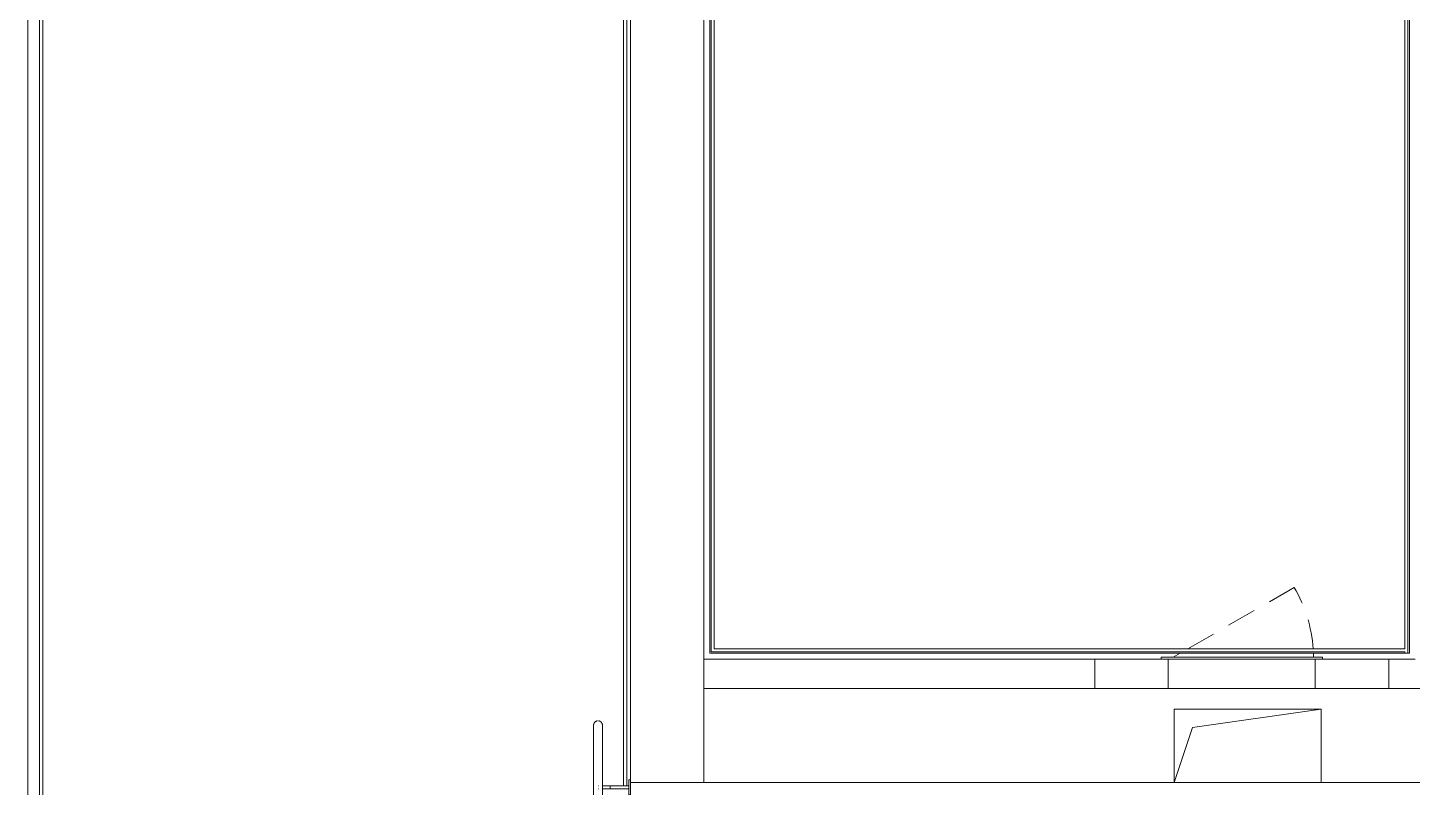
# Model space of a CAD drawing. Header units: millimetres. Extents: x 5993 to 95364, y 94667 to 143522.
# Drawn here: x 47273.4 to 47656.8, y 118906.1 to 119116.3 of the extents above; entities that cross this region are included whole.
import ezdxf

# ---------------------------------------------------------------- set-up
doc = ezdxf.new("R2010")
doc.units = ezdxf.units.MM
doc.linetypes.add('200_ШТРИХ_ш1п0_6_', pattern=[160, 100, -60])
for name, color, linetype, lineweight in [('0-2', 7, 'Continuous', 9), ('Обобщенные модели', 7, 'Continuous', 9), ('Общие ребра', 7, 'Continuous', 9), ('Ограждение', 7, 'Continuous', 9), ('Ограждение-1', 7, 'Continuous', 20), ('Окна', 7, 'Continuous', 9), ('Открывание в плане-2', 7, '200_ШТРИХ_ш1п0_6_', 9), ('Перемычка_Пунктирные линии-1', 7, '200_ШТРИХ_ш1п0_6_', 9), ('Стены', 7, 'Continuous', 9), ('Стены-1', 7, 'Continuous', 13)]:
    doc.layers.add(name, color=color, linetype=linetype, lineweight=lineweight)

# ---------------------------------------------------------------- blocks, each defined once
blk = doc.blocks.new('AR_Отверстие Ниша - Лючок-32401620-АИ2_01_План напольных покрытий и плинтусов 1го этажа _Часть 1_')
at = {"layer": 'Окна'}
for p, q in [((249.999999999992, 50.00000015199998), (-250.000000000008, 50.00000015199998)), ((-250.000000000008, 50.00000015199998), (-250.000000000008, -50.00000000000002)), ((249.999999999992, -50.00000000000002), (249.999999999992, 50.00000015199998)), ((-250.000000000008, -50.00000000000002), (249.999999999992, -50.00000000000002))]:
    blk.add_line(p, q, dxfattribs=at)
blk = doc.blocks.new('Л_Общий_Лючок - Лючок-V203-АИ2_01_План напольных покрытий и плинтусов 1го этажа _Часть 1_')
at = {"layer": 'Окна'}
for p, q in [((524.0000000000001, 6.00000000000021), (-23.9999999999984, 6.00000000000021)), ((-23.9999999999984, 6.00000000000021), (-23.9999999999984, 0)), ((-23.9999999999984, 0), (-7.651979050393721e-12, 0)), ((499.9999999999881, 0), (524.0000000000001, 0)), ((524.0000000000001, 6.00000000000021), (524.0000000000001, 0))]:
    blk.add_line(p, q, dxfattribs=at)
at = {"layer": 'Открывание в плане-2'}
for p, q in [((66.62177826491295, 35.00000000000222), (428.6203970468094, 243.9999999999997)), ((16.39230484541311, 6.00000000000129), (40.6410161513806, 20.00000000000292))]:
    blk.add_line(p, q, dxfattribs=at)
for start, end in [(4.130265715369334, 29.99999999999959), (0.7080455512058774, 2.360151837353874)]:
    blk.add_arc((6.000000000001394, 3.037103901704086e-12), 487.9999999999999, start, end, dxfattribs=at)
blk = doc.blocks.new('АР_Перемычка1 - АР_Перемычка 2-29726453-АИ2_01_План напольных покрытий и плинтусов 1го этажа _Часть 1_')
at = {"layer": 'Перемычка_Пунктирные линии-1'}
for p, q in [((-250, 50.00000000000646), (8.121503469737946e-13, 50.00000000000646)), ((-250, -49.9999999999935), (-250, 50.00000000000646)), ((500.0000000000194, 50.00000000000646), (750.0000000000033, 50.00000000000646)), ((750.0000000000033, 50.00000000000646), (750.0000000000033, -49.9999999999935)), ((-250, -49.9999999999935), (8.121503469737946e-13, -49.9999999999935)), ((500.0000000000194, -49.9999999999935), (750.0000000000033, -49.9999999999935))]:
    blk.add_line(p, q, dxfattribs=at)
blk = doc.blocks.new('AR_Отверстие прямоугольное _в плите_ - AR_Отверстие прямоугольное _в плите_-V230-АИ2_01_План напольных покрытий и плинтусов 1го этажа _Часть 1_')
at = {"layer": 'Обобщенные модели'}
for p, q in [((250.0000000752036, 125.0000000376069), (-250.0000000751963, 125.0000000376069)), ((-250.0000000751963, 125.0000000376069), (-250.0000000751963, -125.0000000375931)), ((-187.5000000563963, 62.5000000188069), (250.0000000752036, 125.0000000376069)), ((250.0000000752036, -125.0000000375931), (250.0000000752036, 125.0000000376069)), ((-250.0000000751963, -125.0000000375931), (-187.5000000563963, 62.5000000188069))]:
    blk.add_line(p, q, dxfattribs=at)
blk = doc.blocks.new('Ограждение 16 - Ограждение 2-31465072-АИ2_01_План напольных покрытий и плинтусов 1го этажа _Часть 1_')
at = {"layer": 'Ограждение'}
for p, q in [((68849.99025720185, 59226.14684446728), (68849.99025720185, 58915.99138669668)), ((68879.99025720183, 58915.99138669668), (68879.99025720183, 59226.14684446728)), ((68970.0000000002, 59070.07231844209), (68906.43845997249, 59070.07231844209)), ((68970.0000000002, 59070.07231844209), (68906.43845997249, 59070.07231844209)), ((68975.00000000019, 59089.89540481289), (68970.0000000002, 59089.89540481289)), ((68970.00000000013, 59089.89540481282), (68970.00000000013, 59089.04355047005)), ((68970.00000000013, 59089.04355047005), (68970.00000000013, 59089.89540481282)), ((68975.00000000019, 59089.89540481289), (68970.0000000002, 59089.89540481289)), ((68970.00000000013, 59089.89540481282), (68970.00000000013, 59089.04355047005)), ((68970.00000000013, 59039.89540481281), (68970.00000000013, 59089.89540481282)), ((68906.43845986297, 59060.07231844209), (68970.0000000002, 59060.07231844209)), ((68906.43845986298, 59060.07231844209), (68970.0000000002, 59060.07231844209)), ((68970.00000000013, 59040.74725915559), (68970.00000000013, 59039.89540481281)), ((68970.00000000013, 59039.89540481281), (68970.00000000013, 59040.74725915559)), ((68970.00000000013, 59040.74725915559), (68970.00000000013, 59039.89540481281)), ((68970.0000000002, 59039.89540481289), (68975.00000000019, 59039.89540481289)), ((68970.0000000002, 59039.89540481289), (68975.00000000019, 59039.89540481289)), ((68850.00501726192, 58895.94711682016), (68850.00501726192, 58764.32091254109)), ((68864.99025720177, 58915.99138669662), (68850.50136980743, 58915.99138669662)), ((68879.99025720176, 58915.99138669662), (68864.99025720177, 58915.99138669662)), ((68880.0050172619, 58764.32091254109), (68880.0050172619, 58895.94711682016)), ((69100.00000000042, 58831.04195936709), (69100.00000000042, 58826.0419593671)), ((69100.00000000042, 58831.04195936709), (69100.00000000042, 58826.0419593671)), ((69150.00000000042, 58826.0419593671), (69150.00000000042, 58831.04195936709)), ((69150.00000000042, 58826.0419593671), (69150.00000000042, 58831.04195936709)), ((70000.00000000023, 58831.04195936709), (70000.00000000023, 58826.0419593671)), ((70050.00000000025, 58826.0419593671), (70050.00000000025, 58831.04195936709)), ((69100.00000000035, 58826.04195936704), (69100.85185434313, 58826.04195936704)), ((69100.85185434313, 58826.04195936704), (69100.00000000035, 58826.04195936704)), ((69100.00000000035, 58826.04195936704), (69100.85185434313, 58826.04195936704)), ((69150.00000000036, 58826.04195936704), (69100.00000000035, 58826.04195936704)), ((69119.82308637122, 58826.0419593671), (69119.82308637122, 58761.09454141144)), ((69119.82308637122, 58826.0419593671), (69119.82308637122, 58761.09454141144)), ((69129.82308637122, 58761.09454130192), (69129.82308637122, 58826.0419593671)), ((69129.82308637122, 58761.09454130193), (69129.82308637122, 58826.0419593671)), ((69149.14814565759, 58826.04195936704), (69150.00000000036, 58826.04195936704)), ((69150.00000000036, 58826.04195936704), (69149.14814565759, 58826.04195936704)), ((69149.14814565759, 58826.04195936704), (69150.00000000036, 58826.04195936704)), ((70000.00000000015, 58826.04195936704), (70000.85185434292, 58826.04195936704)), ((70050.00000000016, 58826.04195936704), (70000.00000000015, 58826.04195936704)), ((70019.82308637102, 58826.0419593671), (70019.82308637102, 58761.09454141143)), ((70029.82308637102, 58761.09454130191), (70029.82308637102, 58826.0419593671)), ((70049.14814565738, 58826.04195936704), (70050.00000000016, 58826.04195936704)), ((69408.54101433407, 58736.04195936705), (68889.3957424744, 58736.04195936705)), ((70208.54101433404, 58736.04195936703), (69408.54101433407, 58736.04195936704)), ((68889.3957424744, 58706.04195936704), (69408.54101433407, 58706.04195936704)), ((69408.54101433407, 58706.04195936703), (70208.54101433404, 58706.04195936703))]:
    blk.add_line(p, q, dxfattribs=at)
at = {"layer": 'Ограждение', "flags": 128}
for points in [[(68849.99025720183, 59276.14684446726), (68850.00225560191, 59276.74668448006), (68850.0382316073, 59277.34556487681), (68850.098127664, 59277.94252757659), (68850.18184795119, 59278.53661756648), (68850.28925853422, 59279.12688442919), (68850.42018757903, 59279.71238386368), (68850.57442562717, 59280.29217919573), (68850.75172593059, 59280.8653428765), (68850.95180484666, 59281.43095796639), (68851.17434229178, 59281.98811960189), (68851.41898225353, 59282.53593644325), (68851.68533336013, 59283.07353210038), (68851.97296950666, 59283.60004653493), (68852.28143053662, 59284.11463743607), (68852.61022297817, 59284.61648156818), (68852.95882083355, 59285.1047760877), (68853.32666642056, 59285.57873982754), (68853.71317126471, 59286.03761454683), (68854.1177170407, 59286.48066614391), (68854.53965656161, 59286.90718583076), (68854.9783148142, 59287.31649126683), (68855.43299003884, 59287.70792765076), (68855.90295485218, 59288.0808687678), (68856.38745741075, 59288.43471799178), (68856.8857226138, 59288.76890923938), (68857.39695334333, 59289.08290787591), (68857.92033173921, 59289.37621157054), (68858.45502050768, 59289.64835109992), (68859.00016426072, 59289.89889109885), (68859.55489088468, 59290.12743075677), (68860.11831293523, 59290.333604459), (68860.68952905733, 59290.5170823716), (68861.26762542705, 59290.67757096903), (68861.85167721345, 59290.81481350379), (68862.44075005833, 59290.92859041709), (68863.03390157073, 59291.01871969014)], [(68849.99025720185, 59276.14684446727), (68849.99025720185, 59276.10684980033), (68849.99025720185, 59275.9869297824), (68849.99025720185, 59275.78727625997), (68849.99025720185, 59275.50820863606), (68849.99025720185, 59275.15017335935), (68849.99025720185, 59274.71374320988), (68849.99025720185, 59274.19961638281), (68849.99025720185, 59273.60861537141), (68849.99025720185, 59272.94168565117), (68849.99025720185, 59272.19989416742), (68849.99025720185, 59271.38442762827), (68849.99025720185, 59270.49659060625), (68849.99025720185, 59269.53780345116), (68849.99025720185, 59268.50960001794), (68849.99025720185, 59267.41362521276), (68849.99025720185, 59266.25163236149), (68849.99025720185, 59265.02548040482), (68849.99025720185, 59263.73713092432), (68849.99025720185, 59262.38864500431), (68849.99025720185, 59260.98217993462), (68849.99025720185, 59259.51998575934), (68849.99025720185, 59258.0044016772), (68849.99025720185, 59256.43785229945), (68849.99025720185, 59254.82284377089), (68849.99025720185, 59253.16195976068), (68849.99025720185, 59251.45785732892), (68849.99025720185, 59249.71326267596), (68849.99025720185, 59247.93096678112), (68849.99025720185, 59246.11382093758), (68849.99025720185, 59244.26473219111), (68849.99025720185, 59242.38665868922), (68849.99025720185, 59240.48260494888), (68849.99025720185, 59238.55561704989), (68849.99025720185, 59236.60877776185), (68849.99025720185, 59234.64520161229), (68849.99025720185, 59232.66802990418), (68849.99025720185, 59230.68042569048), (68849.99025720185, 59228.68556871395), (68849.99025720185, 59226.68665032019), (68849.99025720185, 59226.14684446728)], [(68849.99025720183, 59226.14684446728), (68849.99025720183, 59228.14631117661), (68849.99025720183, 59230.14257916573), (68849.99025720183, 59232.13245483172), (68849.99025720183, 59234.11275479798), (68849.99025720183, 59236.08031100703), (68849.99025720183, 59238.03197578862), (68849.99025720183, 59239.96462689547), (68849.99025720183, 59241.87517249808), (68849.99025720183, 59243.76055613103), (68849.99025720183, 59245.61776158271), (68849.99025720183, 59247.44381772057), (68849.99025720183, 59249.23580324434), (68849.99025720183, 59250.99085135946), (68849.99025720183, 59252.70615436331), (68849.99025720183, 59254.37896813702), (68849.99025720183, 59256.00661653539), (68849.99025720183, 59257.58649566819), (68849.99025720183, 59259.11607806585), (68849.99025720183, 59260.59291672279), (68849.99025720183, 59262.01464901225), (68849.99025720183, 59263.37900046581), (68849.99025720183, 59264.68378841221), (68849.99025720183, 59265.92692546909), (68849.99025720183, 59267.10642288232), (68849.99025720183, 59268.22039370766), (68849.99025720183, 59269.26705582943), (68849.99025720183, 59270.24473481151), (68849.99025720183, 59271.1518665761), (68849.99025720183, 59271.98699990586), (68849.99025720183, 59272.74879876563), (68849.99025720183, 59273.43604443974), (68849.99025720183, 59274.04763748173), (68849.99025720183, 59274.58259947318), (68849.99025720183, 59275.04007458904), (68849.99025720183, 59275.41933096668), (68849.99025720183, 59275.71976187685), (68849.99025720183, 59275.94088669414), (68849.99025720183, 59276.08235166604), (68849.99025720183, 59276.14393047876), (68849.99025720183, 59276.14684446726)], [(68866.78594031115, 59291.03897400507), (68867.38003030104, 59290.9552537179), (68867.97029716376, 59290.84784313488), (68868.55579659823, 59290.71691409004), (68869.1355919303, 59290.56267604193), (68869.70875561105, 59290.38537573851), (68870.27437070095, 59290.18529682243), (68870.83153233647, 59289.96275937731), (68871.3793491778, 59289.71811941557), (68871.91694483494, 59289.45176830896), (68872.44345926947, 59289.16413216243), (68872.95805017062, 59288.85567113247), (68873.45989430274, 59288.52687869091), (68873.94818882225, 59288.17828083553), (68874.4221525621, 59287.81043524853), (68874.8810272814, 59287.42393040438), (68875.32407887848, 59287.01938462838), (68875.75059856533, 59286.59744510747), (68876.15990400138, 59286.15878685489), (68876.5513403853, 59285.70411163025)], [(68876.92428150236, 59285.23414681692), (68877.27813072635, 59284.74964425835), (68877.61232197394, 59284.25137905528), (68877.92632061045, 59283.74014832575), (68878.2196243051, 59283.21676992986), (68878.49176383446, 59282.68208116142), (68878.74230383341, 59282.13693740836), (68878.97084349132, 59281.58221078441), (68879.17701719355, 59281.01878873385), (68879.36049510617, 59280.44757261175), (68879.5209837036, 59279.86947624204), (68879.65822623837, 59279.28542445564), (68879.77200315165, 59278.69635161076), (68879.86213242469, 59278.10320009835), (68879.92846986989, 59277.50691883422), (68879.97090936147, 59276.90846174127), (68879.98938300528, 59276.30878622314), (68879.9902572018, 59276.14684446726)], [(68879.99025720185, 59226.14684446728), (68879.99025720185, 59228.14631117661), (68879.99025720185, 59230.14257916573), (68879.99025720185, 59232.13245483172), (68879.99025720185, 59234.11275479798), (68879.99025720185, 59236.08031100703), (68879.99025720185, 59238.03197578862), (68879.99025720185, 59239.96462689547), (68879.99025720185, 59241.87517249808), (68879.99025720185, 59243.76055613103), (68879.99025720185, 59245.61776158271), (68879.99025720185, 59247.44381772057), (68879.99025720185, 59249.23580324435), (68879.99025720185, 59250.99085135946), (68879.99025720185, 59252.70615436332), (68879.99025720185, 59254.37896813703), (68879.99025720185, 59256.0066165354), (68879.99025720185, 59257.58649566821), (68879.99025720185, 59259.11607806585), (68879.99025720185, 59260.5929167228), (68879.99025720185, 59262.01464901226), (68879.99025720185, 59263.37900046581), (68879.99025720185, 59264.68378841222), (68879.99025720185, 59265.9269254691), (68879.99025720185, 59267.10642288233), (68879.99025720185, 59268.22039370767), (68879.99025720185, 59269.26705582943), (68879.99025720185, 59270.24473481152), (68879.99025720185, 59271.15186657611), (68879.99025720185, 59271.98699990586), (68879.99025720185, 59272.74879876564), (68879.99025720185, 59273.43604443975), (68879.99025720185, 59274.04763748174), (68879.99025720185, 59274.5825994732), (68879.99025720185, 59275.04007458905), (68879.99025720185, 59275.4193309667), (68879.99025720185, 59275.71976187687), (68879.99025720185, 59275.94088669416), (68879.99025720185, 59276.08235166605), (68879.99025720185, 59276.14393047878), (68879.99025720185, 59276.14684446727)], [(68879.9902572018, 59276.14684446726), (68879.9902572018, 59276.10684980031), (68879.9902572018, 59275.9869297824), (68879.9902572018, 59275.78727625995), (68879.9902572018, 59275.50820863605), (68879.9902572018, 59275.15017335932), (68879.9902572018, 59274.71374320987), (68879.9902572018, 59274.19961638279), (68879.9902572018, 59273.60861537139), (68879.9902572018, 59272.94168565116), (68879.9902572018, 59272.19989416741), (68879.9902572018, 59271.38442762825), (68879.9902572018, 59270.49659060624), (68879.9902572018, 59269.53780345114), (68879.9902572018, 59268.50960001794), (68879.9902572018, 59267.41362521276), (68879.9902572018, 59266.25163236147), (68879.9902572018, 59265.02548040481), (68879.9902572018, 59263.73713092432), (68879.9902572018, 59262.38864500431), (68879.9902572018, 59260.98217993462), (68879.9902572018, 59259.51998575933), (68879.9902572018, 59258.00440167719), (68879.9902572018, 59256.43785229944), (68879.9902572018, 59254.82284377088), (68879.9902572018, 59253.16195976068), (68879.9902572018, 59251.45785732891), (68879.9902572018, 59249.71326267596), (68879.9902572018, 59247.93096678111), (68879.9902572018, 59246.11382093758), (68879.9902572018, 59244.26473219111), (68879.9902572018, 59242.38665868921), (68879.9902572018, 59240.48260494888), (68879.9902572018, 59238.55561704988), (68879.9902572018, 59236.60877776184), (68879.9902572018, 59234.64520161229), (68879.9902572018, 59232.66802990417), (68879.9902572018, 59230.68042569048), (68879.9902572018, 59228.68556871395), (68879.9902572018, 59226.68665032019)], [(68865.45531617897, 59070.07231844209), (68865.50143230562, 59070.07231844209), (68865.61341511767, 59070.07231844209), (68865.79108546644, 59070.07231844209), (68866.03415911729, 59070.07231844209), (68866.34224720423, 59070.07231844209), (68866.7148568521, 59070.07231844209), (68867.15139196487, 59070.07231844209)], [(68880.66469218889, 59070.07231844209), (68881.96427498058, 59070.07231844209), (68883.30338742124, 59070.07231844209), (68884.6798872166, 59070.07231844209), (68886.09157226067, 59070.07231844209), (68887.53618415848, 59070.07231844209), (68889.01141183918, 59070.07231844209), (68890.51489525319, 59070.07231844209), (68892.04422914777, 59070.07231844209), (68893.5969669149, 59070.07231844209), (68895.17062450544, 59070.07231844209), (68896.76268440289, 59070.07231844209), (68898.37059965103, 59070.07231844209), (68899.99179792852, 59070.07231844209), (68901.62368566392, 59070.07231844209), (68903.26365218495, 59070.07231844209), (68904.90907389508, 59070.07231844209), (68906.43845539166, 59070.07231844209)], [(68880.66469218401, 59070.07231844209), (68881.96427497557, 59070.07231844209), (68883.30338741608, 59070.07231844209), (68884.67988721131, 59070.07231844209), (68886.09157225526, 59070.07231844209), (68887.53618415294, 59070.07231844209), (68889.01141183352, 59070.07231844209), (68890.51489524744, 59070.07231844209), (68892.04422914192, 59070.07231844209), (68893.59696690897, 59070.07231844209), (68895.17062449943, 59070.07231844209), (68896.7626843968, 59070.07231844209), (68898.37059964488, 59070.07231844209), (68899.99179792234, 59070.07231844209), (68901.6236856577, 59070.07231844209), (68903.26365217872, 59070.07231844209), (68904.9090738888, 59070.07231844209), (68906.43845539166, 59070.07231844209)], [(68867.11779758851, 59060.07231844209), (68866.68584884465, 59060.07231844209), (68866.31787197237, 59060.07231844209), (68866.01445565611, 59060.07231844209), (68865.7760852973, 59060.07231844209), (68865.60314223767, 59060.07231844209), (68865.49590314917, 59060.07231844209), (68865.4553161789, 59060.07231844209)], [(68906.4384555585, 59060.07231844209), (68904.79032632329, 59060.07231844209), (68903.14520992422, 59060.07231844209), (68901.50573819655, 59060.07231844209), (68899.87453394532, 59060.07231844209), (68898.25420674936, 59060.07231844209), (68896.64734878654, 59060.07231844209), (68895.05653068682, 59060.07231844209), (68893.48429741978, 59060.07231844209), (68891.93316422329, 59060.07231844209), (68890.40561257956, 59060.07231844209), (68888.90408624535, 59060.07231844209), (68887.4309873425, 59060.07231844209), (68885.98867251501, 59060.07231844209), (68884.5794491589, 59060.07231844209), (68883.20557173097, 59060.07231844209), (68881.869238142, 59060.07231844209), (68880.57258624065, 59060.07231844209)], [(68906.43845555851, 59060.07231844209), (68904.79032632332, 59060.07231844209), (68903.14520992423, 59060.07231844209), (68901.50573819656, 59060.07231844209), (68899.87453394533, 59060.07231844209), (68898.25420674938, 59060.07231844209), (68896.64734878654, 59060.07231844209), (68895.05653068682, 59060.07231844209), (68893.4842974198, 59060.07231844209), (68891.93316422332, 59060.07231844209), (68890.40561257958, 59060.07231844209), (68888.90408624537, 59060.07231844209), (68887.43098734251, 59060.07231844209), (68885.98867251503, 59060.07231844209), (68884.57944915893, 59060.07231844209), (68883.205571731, 59060.07231844209), (68881.869238142, 59060.07231844209), (68880.57258624065, 59060.07231844209)], [(68849.87422215467, 58893.36875067472), (68849.87422215467, 58894.29314598452), (68849.87422215467, 58895.25179702327), (68849.87422215467, 58896.24317015382), (68849.87422215467, 58897.26567939064), (68849.87422215467, 58898.31768893704), (68849.87422215467, 58899.39751580221), (68849.87422215467, 58900.50343249349), (68849.87422215467, 58901.63366978009), (68849.87422215467, 58902.78641952347), (68849.87422215467, 58903.95983756994), (68849.87422215467, 58905.15204670095), (68849.87422215467, 58906.36113963618), (68849.87422215467, 58907.58518208491), (68849.87422215467, 58908.8222158403), (68849.87422215467, 58910.07026191226), (68849.87422215467, 58911.32732369327), (68849.87422215467, 58912.59139015266), (68849.87422215467, 58913.86043905377), (68849.87422215467, 58915.13244018903), (68849.87422215467, 58915.99204209101)], [(68849.87422215467, 58894.29314598452), (68849.87422215467, 58895.25179702327), (68849.87422215467, 58896.24317015382), (68849.87422215467, 58897.26567939064), (68849.87422215467, 58898.31768893704), (68849.87422215467, 58899.39751580221), (68849.87422215467, 58900.50343249349), (68849.87422215467, 58901.63366978009), (68849.87422215467, 58902.78641952347), (68849.87422215467, 58903.95983756994), (68849.87422215467, 58905.15204670095), (68849.87422215467, 58906.36113963618), (68849.87422215467, 58907.58518208492), (68849.87422215467, 58908.8222158403), (68849.87422215467, 58910.07026191226), (68849.87422215467, 58911.32732369327), (68849.87422215467, 58912.59139015266), (68849.87422215467, 58913.86043905377), (68849.87422215467, 58915.13244018903), (68849.87422215467, 58915.99204209101)], [(68879.87422215467, 58915.99204209101), (68879.87422215467, 58914.71919825572), (68879.87422215467, 58913.44793282306), (68879.87422215467, 58912.18027954656), (68879.87422215467, 58910.91826640104), (68879.87422215467, 58909.66391233828), (68879.87422215467, 58908.41922405724), (68879.87422215467, 58907.18619279365), (68879.87422215467, 58905.96679113447), (68879.87422215467, 58904.76296986225), (68879.87422215467, 58903.57665483421), (68879.87422215467, 58902.40974390136), (68879.87422215467, 58901.26410387223), (68879.87422215467, 58900.14156752648), (68879.87422215467, 58899.0439306828), (68879.87422215467, 58897.97294932603), (68879.87422215467, 58896.93033679783), (68879.87422215467, 58895.91776105585), (68879.87422215467, 58894.93684200528), (68879.87422215467, 58893.98914890733), (68879.87422215467, 58893.36875067472)], [(68879.87422215467, 58915.99138669668), (68879.87422215467, 58914.71919825572), (68879.87422215467, 58913.44793282306), (68879.87422215467, 58912.18027954656), (68879.87422215467, 58910.91826640104), (68879.87422215467, 58909.66391233828), (68879.87422215467, 58908.41922405724), (68879.87422215467, 58907.18619279365), (68879.87422215467, 58905.96679113447), (68879.87422215467, 58904.76296986225), (68879.87422215467, 58903.57665483421), (68879.87422215467, 58902.40974390136), (68879.87422215467, 58901.26410387223), (68879.87422215467, 58900.14156752648), (68879.87422215467, 58899.04393068281), (68879.87422215467, 58897.97294932603)], [(69119.82308637122, 58736.62035641454), (69119.82308637122, 58737.95946885504), (69119.82308637122, 58739.33596865027), (69119.82308637122, 58740.74765369419), (69119.82308637122, 58742.19226559189), (69119.82308637122, 58743.66749327249), (69119.82308637122, 58745.17097668639), (69119.82308637122, 58746.70031058087), (69119.82308637122, 58748.25304834793), (69119.82308637122, 58749.82670593837), (69119.82308637122, 58751.41876583576), (69119.82308637122, 58753.02668108385), (69119.82308637122, 58754.64787936128), (69119.82308637122, 58756.27976709664), (69119.82308637122, 58757.91973361768), (69119.82308637122, 58759.56515532776), (69119.82308637122, 58761.09453683061)], [(69119.82308637122, 58736.62035641455), (69119.82308637122, 58737.95946885505), (69119.82308637122, 58739.33596865029), (69119.82308637122, 58740.7476536942), (69119.82308637122, 58742.1922655919), (69119.82308637122, 58743.66749327249), (69119.82308637122, 58745.17097668639), (69119.82308637122, 58746.70031058087), (69119.82308637122, 58748.25304834793), (69119.82308637122, 58749.82670593837), (69119.82308637122, 58751.41876583576), (69119.82308637122, 58753.02668108385), (69119.82308637122, 58754.64787936129), (69119.82308637122, 58756.27976709664), (69119.82308637122, 58757.91973361768), (69119.82308637122, 58759.56515532776), (69119.82308637122, 58761.09453683061)], [(69129.82308637122, 58761.09453699744), (69129.82308637122, 58759.44640776225), (69129.82308637122, 58757.80129136318), (69129.82308637122, 58756.1618196355), (69129.82308637122, 58754.53061538427), (69129.82308637122, 58752.91028818831), (69129.82308637122, 58751.30343022549), (69129.82308637122, 58749.71261212576), (69129.82308637122, 58748.14037885874), (69129.82308637122, 58746.58924566225), (69129.82308637122, 58745.06169401851), (69129.82308637122, 58743.56016768432), (69129.82308637122, 58742.08706878145), (69129.82308637122, 58740.64475395397), (69129.82308637122, 58739.23553059788), (69129.82308637122, 58737.86165316993), (69129.82308637122, 58736.52531958094)], [(69129.82308637122, 58761.09453699746), (69129.82308637122, 58759.44640776225), (69129.82308637122, 58757.80129136318), (69129.82308637122, 58756.1618196355), (69129.82308637122, 58754.53061538429), (69129.82308637122, 58752.91028818832), (69129.82308637122, 58751.3034302255), (69129.82308637122, 58749.71261212577), (69129.82308637122, 58748.14037885875), (69129.82308637122, 58746.58924566225), (69129.82308637122, 58745.06169401854), (69129.82308637122, 58743.56016768433), (69129.82308637122, 58742.08706878147), (69129.82308637122, 58740.64475395398), (69129.82308637122, 58739.23553059789), (69129.82308637122, 58737.86165316994), (69129.82308637122, 58736.52531958096)], [(70019.82308637102, 58736.62035641453), (70019.82308637102, 58737.95946885502), (70019.82308637102, 58739.33596865025), (70019.82308637102, 58740.74765369418), (70019.82308637102, 58742.19226559188), (70019.82308637102, 58743.66749327247), (70019.82308637102, 58745.17097668637), (70019.82308637102, 58746.70031058085), (70019.82308637102, 58748.25304834791), (70019.82308637102, 58749.82670593836), (70019.82308637102, 58751.41876583574), (70019.82308637102, 58753.02668108384), (70019.82308637102, 58754.64787936127), (70019.82308637102, 58756.27976709663), (70019.82308637102, 58757.91973361766), (70019.82308637102, 58759.56515532775), (70019.82308637102, 58761.09453683061)], [(70029.82308637102, 58761.09453699744), (70029.82308637102, 58759.44640776224), (70029.82308637102, 58757.80129136316), (70029.82308637102, 58756.16181963548), (70029.82308637102, 58754.53061538426), (70029.82308637102, 58752.91028818831), (70029.82308637102, 58751.30343022548), (70029.82308637102, 58749.71261212576), (70029.82308637102, 58748.14037885873), (70029.82308637102, 58746.58924566224), (70029.82308637102, 58745.0616940185), (70029.82308637102, 58743.5601676843), (70029.82308637102, 58742.08706878145), (70029.82308637102, 58740.64475395394), (70029.82308637102, 58739.23553059786), (70029.82308637102, 58737.86165316992), (70029.82308637102, 58736.52531958093)], [(69119.82308637122, 58720.11139761795), (69119.82308637122, 58720.15751374461), (69119.82308637122, 58720.26949655665), (69119.82308637122, 58720.44716690542), (69119.82308637122, 58720.69024055628), (69119.82308637122, 58720.99832864322), (69119.82308637122, 58721.37093829107), (69119.82308637122, 58721.80747340385)], [(69129.82308637122, 58721.77387902748), (69129.82308637122, 58721.34193028363), (69129.82308637122, 58720.97395341134), (69129.82308637122, 58720.67053709509), (69129.82308637122, 58720.43216673628), (69129.82308637122, 58720.25922367664), (69129.82308637122, 58720.15198458817), (69129.82308637122, 58720.11139761787)], [(70019.82308637102, 58720.11139761792), (70019.82308637102, 58720.15751374458), (70019.82308637102, 58720.26949655661), (70019.82308637102, 58720.44716690538), (70019.82308637102, 58720.69024055624), (70019.82308637102, 58720.9983286432), (70019.82308637102, 58721.37093829105), (70019.82308637102, 58721.80747340381)], [(70029.82308637102, 58721.77387902745), (70029.82308637102, 58721.3419302836), (70029.82308637102, 58720.97395341131), (70029.82308637102, 58720.67053709505), (70029.82308637102, 58720.43216673625), (70029.82308637102, 58720.25922367661), (70029.82308637102, 58720.15198458813), (70029.82308637102, 58720.11139761785)]]:
    blk.add_lwpolyline(points, dxfattribs=at)
at = {"layer": 'Ограждение'}
for centre, major_axis, ratio, start_param, end_param in [((68864.8742221546, 58893.36875067464), (14.99999999999029, 0), 0.7018689370324734, 2.879793265790512, 3.141592653589793), ((68865.00501726182, 58895.94711682008), (14.99999999998545, 0), 0.5000000000004851, 2.879793265791061, 3.141592653589793), ((68864.8742221546, 58915.99204209092), (15.00000000000086, 0), 0.00899322340678166, 3.423664164103782, 4.712388980384683), ((68864.8742221546, 58893.36875067464), (14.9999999999969, 0), 0.7018689370321055, 2.617993877991664, 2.85800095042449), ((68864.8742221546, 58893.36875067464), (14.99999999999482, 0), 0.7018689370320749, 2.356194490192345, 2.604806526594222), ((68864.8742221546, 58893.36875067464), (14.99999999998545, 0), 0.7018689370323185, 1.570796326794897, 2.345730763202303), ((68865.00501726182, 58895.94711682008), (15.0000000000095, 0), 0.5000000000002426, 1.97851718349699, 2.09439510239304), ((68865.00501726182, 58895.94711682008), (14.99999999999958, 0), 0.5000000000006264, 1.570796326794897, 1.936350035004651), ((68864.8742221546, 58915.99204209092), (15, 0), 0.008993223406529674, 4.712388980384683, 6.021385919372692), ((68864.8742221546, 58893.36875067464), (15.00000000000511, 0), 0.7018689370315935, 0.7853981633971053, 1.570796326794897), ((68865.00501726182, 58895.94711682008), (15, 0), 0.5, 1.205242618583402, 1.570796326794897), ((68864.8742221546, 58893.36875067464), (15.0000000000095, 0), 0.7018689370310958, 0.5235987755982675, 0.7724590963359796), ((68864.8742221546, 58893.36875067464), (15.00000000000434, 0), 0.7018689370318157, 0.2617993877992643, 0.5047413523951956), ((68865.00501726182, 58895.94711682008), (15.00000000000811, 0), 0.4999999999994059, 0, 0.2617993877990212), ((68865.00501726182, 58764.32091254102), (15.00000000000811, 0), 0.4999999999994059, 6.021385919380559, 7.853981633974483), ((68865.00501726182, 58764.32091254103), (15.00000000000811, 0), 0.4999999999994059, 6.021385919380559, 6.283185307179586), ((68889.39574247431, 58721.04195936699), (0, 14.99999999999272), 0.4472135955004328, 1.343210035181617, 1.570796326794898), ((68889.39574247431, 58721.04195936699), (0, 15), 0.4472135955002159, 1.570796326794898, 3.141592653589789)]:
    blk.add_ellipse(centre, major_axis=major_axis, ratio=ratio, start_param=start_param, end_param=end_param, dxfattribs=at)
for points in [[(68906.43599451028, 59069.99631394634), (68906.43761143435, 59070.09729278064), (68906.44098117623, 59070.09765282678), (68906.445841883, 59069.49028109552), (68906.44987105206, 59068.35335540546), (68906.45256704987, 59066.81691676919), (68906.45315977612, 59065.65384284528), (68906.45318130654, 59065.07231844203)], [(68906.43599451028, 59069.99631394634), (68906.43761143435, 59070.09729278065), (68906.43928850134, 59070.0951743071), (68906.44094885854, 59069.99633419336)], [(68906.45318130654, 59065.07231844203), (68906.45315928213, 59064.49061975235), (68906.45256598727, 59063.32749435581), (68906.44987717562, 59061.79384149727), (68906.445842888, 59060.6540671253), (68906.44260106847, 59060.24960234583), (68906.4409500134, 59060.14837335332)], [(69119.89909086683, 58761.09207594924), (69119.79811203254, 58761.0936928733), (69119.7977519864, 58761.09706261516), (69120.40512371762, 58761.10192332194), (69121.54204940777, 58761.10595249099), (69123.07848804396, 58761.10864848882), (69124.24156196792, 58761.10924121507), (69124.82308637114, 58761.10926274548)], [(69119.89909086683, 58761.09207594924), (69119.79811203254, 58761.0936928733), (69119.8002305061, 58761.0953699403), (69119.89907061982, 58761.0970302975)], [(69124.82308637114, 58761.10926274548), (69125.40478506083, 58761.10924072107), (69126.56791045736, 58761.1086474262), (69128.10156331588, 58761.10595861455), (69129.24133768788, 58761.10192432697), (69129.64580246736, 58761.09868250739), (69129.74703145986, 58761.09703145235)], [(70019.89909086663, 58761.09207594924), (70019.79811203232, 58761.09369287329), (70019.7977519862, 58761.09706261515), (70020.40512371743, 58761.10192332194), (70021.54204940754, 58761.105952491), (70023.07848804377, 58761.10864848883), (70024.24156196769, 58761.10924121502), (70024.82308637093, 58761.10926274547)], [(70024.82308637093, 58761.10926274546), (70025.40478506061, 58761.10924072106), (70026.56791045715, 58761.10864742619), (70028.1015633157, 58761.10595861454), (70029.24133768765, 58761.10192432697), (70029.64580246714, 58761.09868250739), (70029.74703145966, 58761.09703145234)]]:
    blk.add_open_spline(points, degree=3, dxfattribs=at)
at = {"layer": 'Ограждение-1', "flags": 128}
for points in [[(69442.08203399647, 58721.04195936699), (69441.57247054153, 58723.64668203198), (69440.05926300446, 58726.17226151687), (69437.58838943054, 58728.54195936698), (69434.23492606299, 58730.68377351228), (69430.10076618928, 58732.53262601377), (69425.31152416523, 58734.03234042375), (69420.01271868624, 58735.13734867878), (69414.36535127547, 58735.81407566217), (69408.54101433398, 58736.04195936698), (69402.7166773925, 58735.81407566217), (69397.06930998171, 58735.13734867878), (69391.77050450273, 58734.03234042375), (69386.98126247867, 58732.53262601377), (69382.84710260498, 58730.68377351228), (69379.49363923742, 58728.54195936698), (69377.0227656635, 58726.17226151687), (69375.50955812642, 58723.64668203198), (69374.99999467148, 58721.04195936699)], [(70242.08203399647, 58721.04195936696), (70241.57247054153, 58723.64668203197), (70240.05926300446, 58726.17226151685), (70237.58838943053, 58728.54195936696), (70234.23492606297, 58730.68377351227), (70230.10076618928, 58732.53262601374), (70225.31152416523, 58734.03234042374), (70220.01271868622, 58735.13734867876), (70214.36535127545, 58735.81407566215), (70208.54101433397, 58736.04195936696), (70202.71667739248, 58735.81407566215), (70197.06930998171, 58735.13734867876), (70191.77050450273, 58734.03234042374), (70186.98126247867, 58732.53262601374), (70182.84710260497, 58730.68377351227), (70179.49363923741, 58728.54195936696), (70177.0227656635, 58726.17226151685), (70175.5095581264, 58723.64668203197), (70174.99999467148, 58721.04195936696)], [(69374.99999467148, 58721.04195936699), (69375.50955812642, 58718.43723670198), (69377.0227656635, 58715.9116572171), (69379.49363923742, 58713.54195936699), (69382.84710260498, 58711.40014522168), (69386.98126247867, 58709.5512927202), (69391.77050450273, 58708.05157831022), (69397.06930998171, 58706.9465700552), (69402.7166773925, 58706.2698430718), (69408.54101433398, 58706.04195936699), (69414.36535127547, 58706.2698430718), (69420.01271868624, 58706.9465700552), (69425.31152416523, 58708.05157831022), (69430.10076618928, 58709.5512927202), (69434.23492606299, 58711.40014522168), (69437.58838943054, 58713.54195936699), (69440.05926300446, 58715.9116572171), (69441.57247054153, 58718.43723670198), (69442.08203399647, 58721.04195936699)], [(70174.99999467148, 58721.04195936696), (70175.5095581264, 58718.43723670197), (70177.0227656635, 58715.91165721708), (70179.49363923741, 58713.54195936696), (70182.84710260497, 58711.40014522167), (70186.98126247867, 58709.55129272019), (70191.77050450273, 58708.0515783102), (70197.06930998171, 58706.94657005517), (70202.71667739248, 58706.26984307178), (70208.54101433397, 58706.04195936697), (70214.36535127545, 58706.26984307178), (70220.01271868622, 58706.94657005517), (70225.31152416523, 58708.0515783102), (70230.10076618928, 58709.55129272019), (70234.23492606297, 58711.40014522167), (70237.58838943053, 58713.54195936696), (70240.05926300446, 58715.91165721708), (70241.57247054153, 58718.43723670197), (70242.08203399647, 58721.04195936696)]]:
    blk.add_lwpolyline(points, dxfattribs=at)

msp = doc.modelspace()

# ---------------------------------------------------------------- linework, layer by layer
at = {"layer": 'Общие ребра'}
for p, q in [((47462.62284517185, 119221.9524795122), (47462.62284517185, 118943.5798828276)), ((47655.53017094443, 119223.1734119538), (47655.53017094443, 118943.1729053471)), ((47463.4368001329, 118943.5798828276), (47462.62284517185, 118943.5798828276)), ((47463.4368001329, 118943.5798828276), (47654.71621598337, 118943.5798828276)), ((47654.71621598337, 118943.1729053471), (47654.71621598337, 118943.5798828276))]:
    msp.add_line(p, q, dxfattribs=at)
at = {"layer": 'Стены'}
for p, q in [((47276.68973881124, 118595.844811106), (47276.68973881124, 119216.5261666668)), ((47277.58508926842, 119215.6308162096), (47277.58508926842, 118595.844811106)), ((47438.36235741556, 118906.4575422133), (47438.36235741556, 119215.6308162096)), ((47439.25770787273, 119216.5261666668), (47439.25770787273, 118906.4569908601))]:
    msp.add_line(p, q, dxfattribs=at)
at = {"layer": 'Стены-1'}
for p, q in [((47440.23908374253, 119241.0804210972), (47440.23908374253, 118907.3588870602)), ((47460.58795776917, 118907.3588870602), (47460.58795776917, 119241.0804210972)), ((47462.21586769131, 119221.9524795122), (47462.21586769131, 118943.1729053471)), ((47463.4368001329, 118944.3938377887), (47463.4368001329, 119221.9524795122)), ((47654.71621598337, 119221.9524795122), (47654.71621598337, 118944.3938377887)), ((47655.93714842497, 118943.1729053471), (47655.93714842497, 119223.1734119538)), ((47273.37831672402, 118630.6142002978), (47273.37831672405, 119220.7315470706)), ((47587.23934971102, 118941.544995425), (47460.58795776917, 118941.544995425)), ((47460.58795776917, 118941.544995425), (47460.58795776917, 118933.4054458143)), ((47462.21586769131, 118943.1729053471), (47462.62284517185, 118943.1729053471)), ((47462.62284517185, 118943.1729053471), (47463.4368001329, 118943.1729053471)), ((47654.71621598337, 118944.3938377887), (47463.4368001329, 118944.3938377887)), ((47463.4368001329, 118943.1729053471), (47654.71621598337, 118943.1729053471)), ((47657.5650583471, 118941.544995425), (47631.84408157742, 118941.544995425)), ((47654.71621598337, 118943.1729053471), (47655.93714842497, 118943.1729053471)), ((47460.58795776917, 118933.4054458143), (47589.19284161758, 118933.4054458143)), ((47629.89058967085, 118933.4054458143), (47883.84453752342, 118933.4054458143)), ((47883.84453752339, 118907.3588870602), (47440.23908374253, 118907.3588870602)), ((47440.23908374253, 118907.3588870602), (47440.23908374253, 118887.0100130336)), ((47440.23908374253, 118907.3588870602), (47460.58795776917, 118907.3588870602))]:
    msp.add_line(p, q, dxfattribs=at)

# ---------------------------------------------------------------- block references
at = {"layer": '0-2', "xscale": 0.08139549610658335, "yscale": 0.08139549610658335, "zscale": 0.08139549610658335}
for name, p in [('Л_Общий_Лючок - Лючок-V203-АИ2_01_План напольных покрытий и плинтусов 1го этажа _Часть 1_', (47589.19284161758, 118941.544995425)), ('AR_Отверстие прямоугольное _в плите_ - AR_Отверстие прямоугольное _в плите_-V230-АИ2_01_План напольных покрытий и плинтусов 1го этажа _Часть 1_', (47611.1696255664, 118917.5333240735)), ('Ограждение 16 - Ограждение 2-31465072-АИ2_01_План напольных покрытий и плинтусов 1го этажа _Часть 1_', (41825.98473979093, 114098.4281662837))]:
    msp.add_blockref(name, p, dxfattribs=at)
at = {"layer": '0-2', "xscale": 0.08139549610658335, "yscale": 0.08139549610658335, "zscale": 0.08139549610658335, "rotation": 180}
for name, p in [('АР_Перемычка1 - АР_Перемычка 2-29726453-АИ2_01_План напольных покрытий и плинтусов 1го этажа _Часть 1_', (47629.89058967085, 118937.4752206197)), ('AR_Отверстие Ниша - Лючок-32401620-АИ2_01_План напольных покрытий и плинтусов 1го этажа _Часть 1_', (47609.54171564421, 118937.4752206197))]:
    msp.add_blockref(name, p, dxfattribs=at)

doc.saveas('drawing.dxf')
